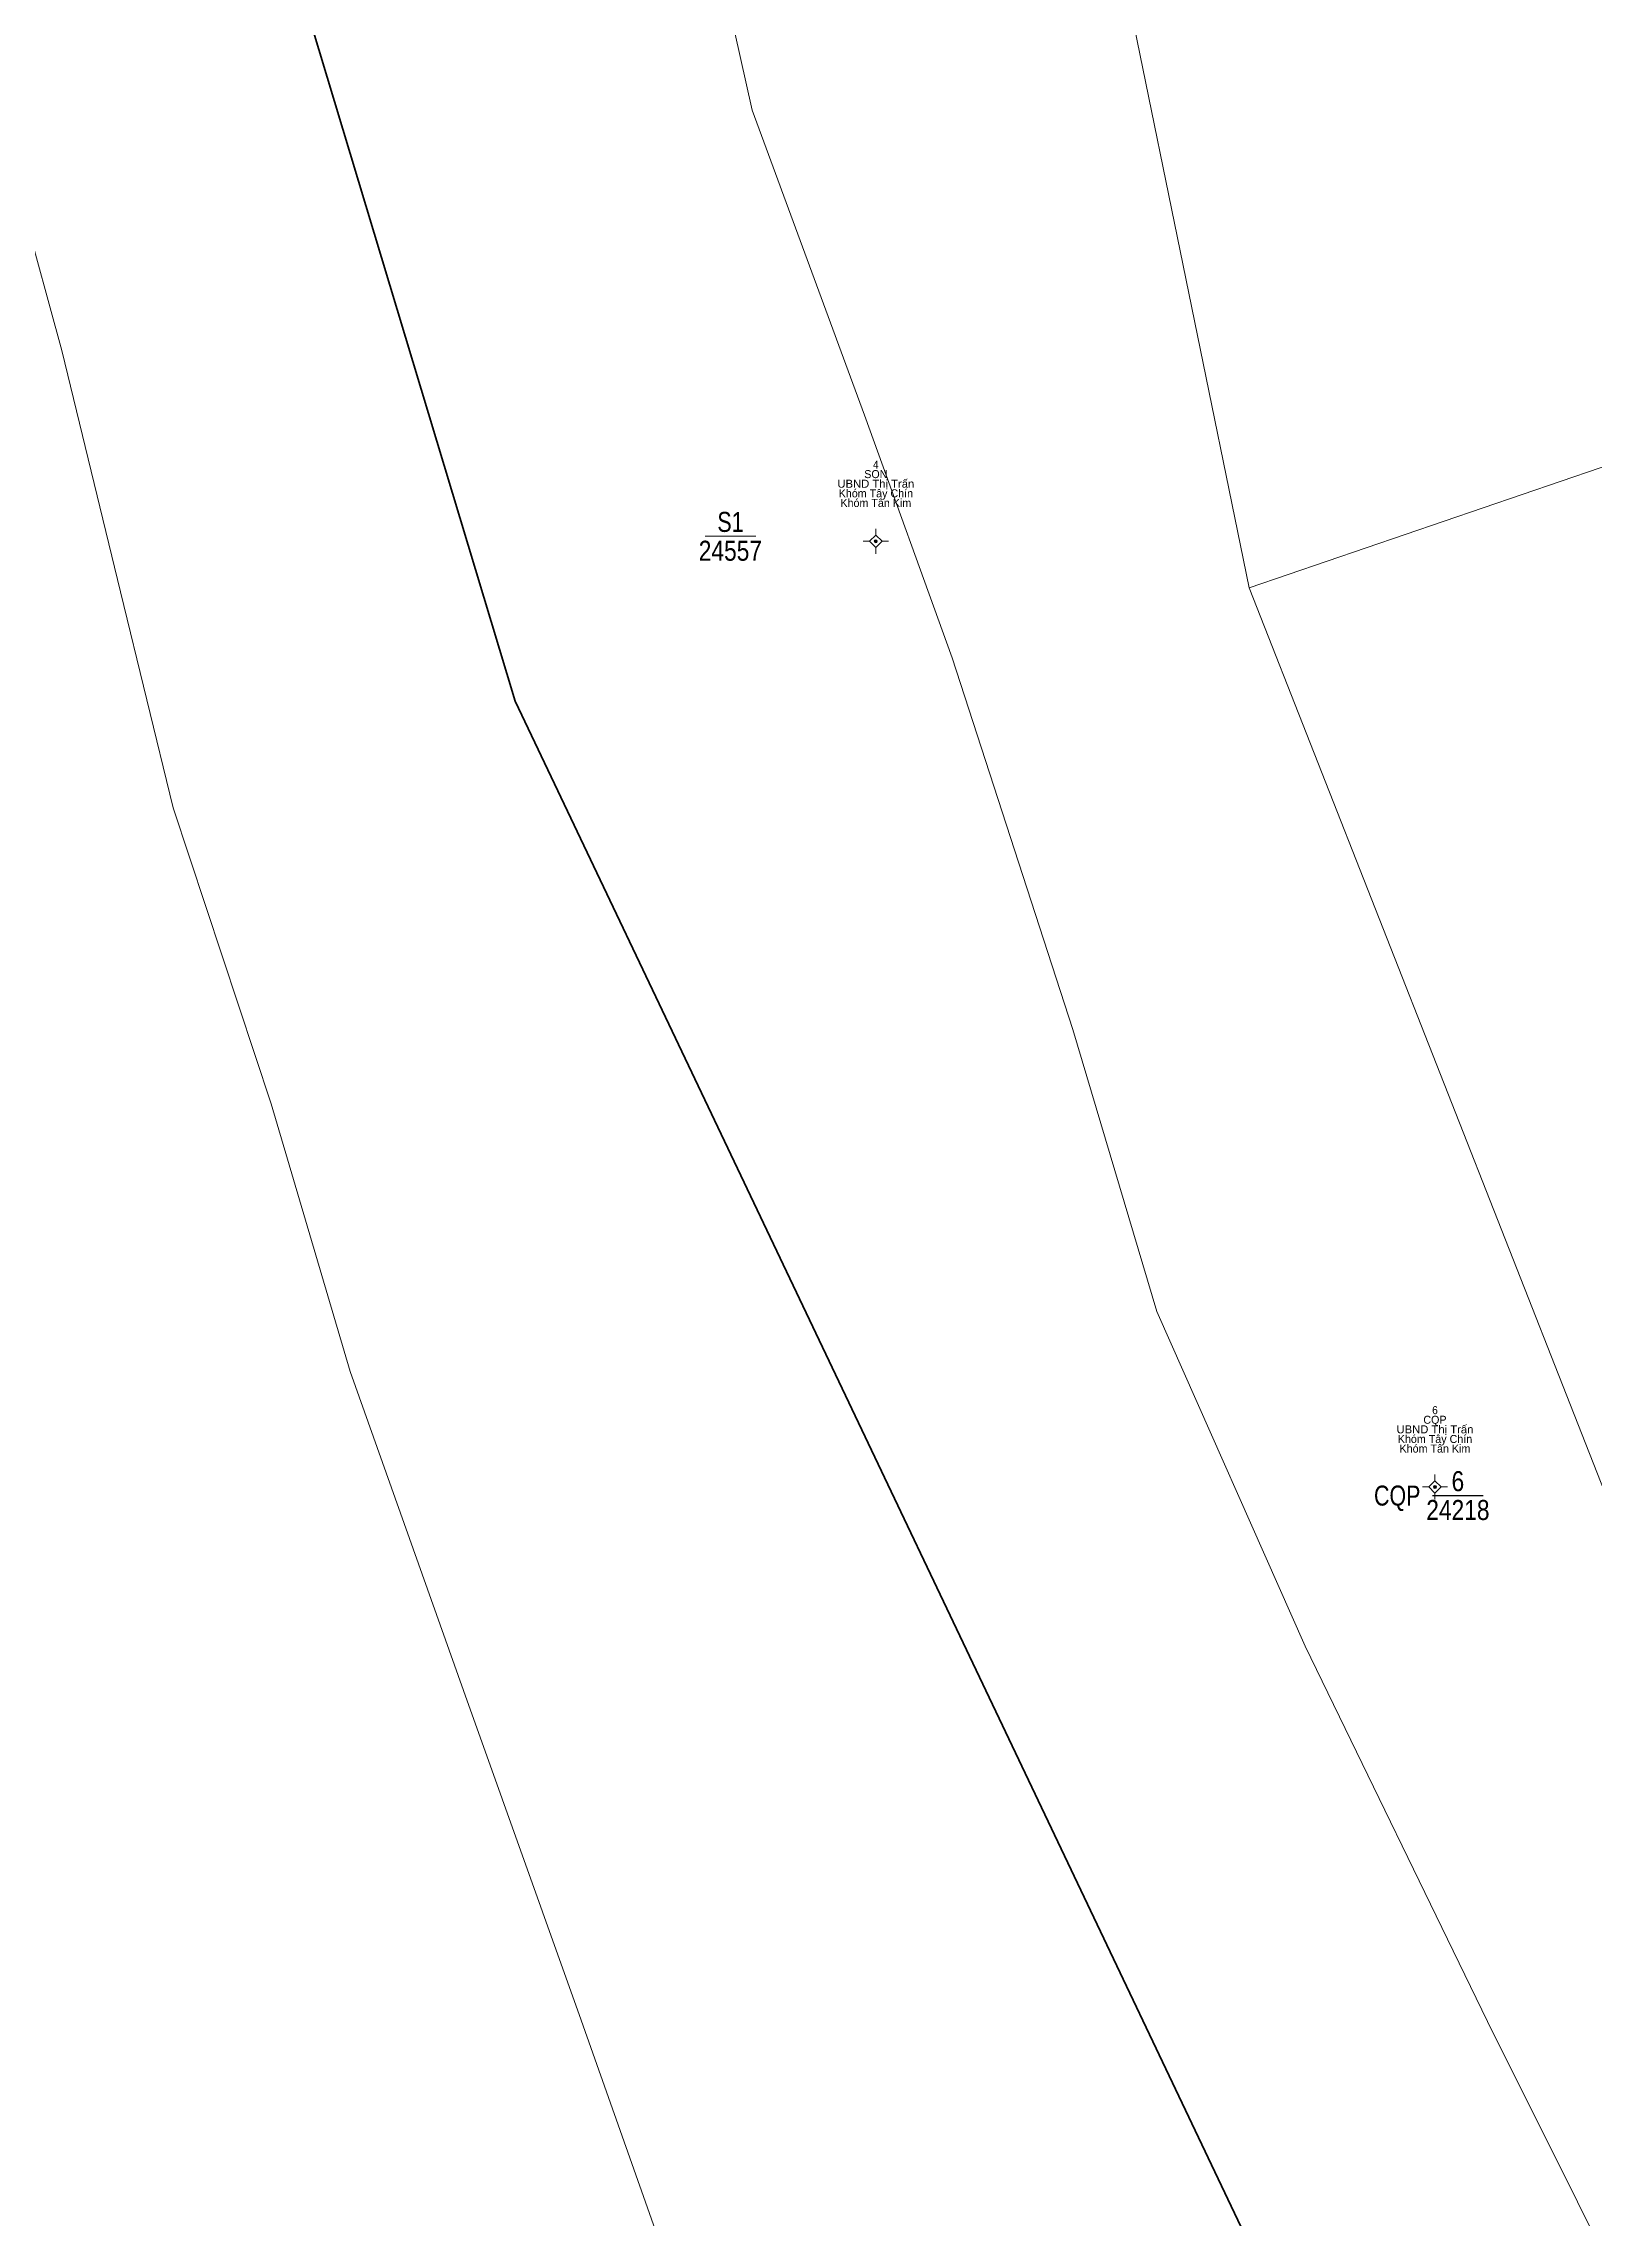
# Model space of a CAD drawing. Header units: metres. Extents: x 535042 to 535574, y 1836400 to 1837100.
# Drawn here: x 535201.3 to 535356.2, y 1836533.4 to 1836750.7 of the extents above; entities that cross this region are included whole.
import ezdxf
from ezdxf.enums import TextEntityAlignment as Align

# ---------------------------------------------------------------- set-up
doc = ezdxf.new("R2010")
doc.units = ezdxf.units.M
doc.header["$LTSCALE"] = 0.32
for name, color, linetype, lineweight in [('10', 7, 'Continuous', 13), ('11', 7, 'Continuous', 13), ('13', 7, 'Continuous', 25), ('31', 7, 'Continuous', 13), ('40', 7, 'Continuous', 13), ('54', 7, 'Continuous', 35)]:
    doc.layers.add(name, color=color, linetype=linetype, lineweight=lineweight)
doc.layers.add('15', color=7, linetype='Continuous')

msp = doc.modelspace()

# ---------------------------------------------------------------- hatches: boundary and pattern name
at = {"layer": '11'}
for points in [[(535284.6398, 1836700.95, 1), (535284.3398, 1836700.95, 1)], [(535340.5098, 1836606.41, 1), (535340.2098, 1836606.41, 1)]]:
    msp.add_hatch(color=256, dxfattribs=at).paths.add_polyline_path(points)

# ---------------------------------------------------------------- linework, layer by layer
at = {"layer": '10'}
for p, q in [((535321.81, 1836696.29), (535284.05, 1836880.81)), ((535458.41, 1836743.1), (535321.81, 1836696.29)), ((535321.81, 1836696.29), (535385.62, 1836533.8))]:
    msp.add_line(p, q, dxfattribs=at)
at = {"layer": '11'}
for p, q in [((535283.86, 1836700.95), (535283.24, 1836700.95)), ((535284.49, 1836702.2), (535284.49, 1836701.58)), ((535284.49, 1836700.32), (535284.49, 1836699.7)), ((535285.74, 1836700.95), (535285.12, 1836700.95)), ((535340.36, 1836607.66), (535340.36, 1836607.04)), ((535339.74, 1836606.41), (535339.11, 1836606.41)), ((535340.36, 1836605.78), (535340.36, 1836605.16)), ((535341.61, 1836606.41), (535340.98, 1836606.41))]:
    msp.add_line(p, q, dxfattribs=at)
for points in [[(535284.49, 1836701.58), (535283.86, 1836700.95), (535284.49, 1836700.32), (535285.12, 1836700.95)], [(535340.36, 1836607.04), (535339.74, 1836606.41), (535340.36, 1836605.78), (535340.98, 1836606.41)]]:
    msp.add_lwpolyline(points, close=True, dxfattribs=at)
for centre in [(535284.4898, 1836700.95), (535340.3598, 1836606.41)]:
    msp.add_circle(centre, 0.15, dxfattribs=at)
at = {"layer": '13', "lineweight": 13}
msp.add_line((535267.43, 1836701.48), (535272.51, 1836701.48), dxfattribs=at)
at = {"layer": '13'}
msp.add_line((535340.13, 1836605.55), (535345.18, 1836605.55), dxfattribs=at)
at = {"layer": '31'}
for points in [[(535406.63, 1836453.53), (535390.26, 1836480.78), (535363.6, 1836516.92), (535345.62, 1836552.98), (535327.39, 1836590.51), (535312.56, 1836623.96), (535304.18, 1836652.16), (535292.13, 1836689.29), (535283.37, 1836713.56), (535272.12, 1836744.07), (535266.96, 1836767.17), (535263.45, 1836789.63), (535258.54, 1836818.48), (535251.37, 1836866.72), (535244.94, 1836901.35), (535243.08, 1836924.08), (535242.77, 1836947.08), (535243.79, 1836967.74), (535244.83, 1836984.59), (535246.9, 1837000)], [(535353.13, 1836402.82), (535345.66, 1836413.54), (535329.68, 1836437.97), (535313.1, 1836461.33), (535296.52, 1836482.1), (535280.67, 1836502.8), (535262.83, 1836531.06), (535255.04, 1836553.1), (535243.29, 1836586.07), (535231.96, 1836617.94), (535224.07, 1836644.71), (535214.29, 1836674.3), (535209, 1836695.9), (535203.14, 1836720.02), (535195.34, 1836748.54), (535189.48, 1836771.36)]]:
    msp.add_lwpolyline(points, dxfattribs=at)
at = {"layer": '40'}
msp.add_lwpolyline([(535400, 1836400), (535351.03, 1836469.24), (535248.46, 1836684.97), (535208.49, 1836817.73), (535205.19, 1837000)], dxfattribs=at)
at = {"layer": '54'}
msp.add_lwpolyline([(535400, 1836400), (535351.03, 1836469.24), (535248.46, 1836684.97), (535208.49, 1836817.73), (535205.19, 1837000)], dxfattribs=at)

# ---------------------------------------------------------------- texts
at = {"layer": '13'}
for s, width, p in [('S1', 0.8, (535269.965, 1836701.89)), ('24557', 0.85, (535269.955, 1836699.01)), ('6', 0.85, (535342.65, 1836605.99)), ('24218', 0.85, (535342.655, 1836603.11))]:
    msp.add_text(s, height=2, dxfattribs=dict(at, width=width)).set_placement(p, align=Align.CENTER)
at = {"layer": '13', "width": 0.8}
msp.add_text('CQP ', height=2, dxfattribs=at).set_placement((535339.5, 1836604.55), align=Align.RIGHT)
at = {"layer": '15'}
for s, width, p in [('4', 0.9, (535284.49, 1836708.23)), ('UBND Thị Trấn', 1.05, (535284.49, 1836706.31)), ('6', 0.95, (535340.365, 1836613.69)), ('UBND Thị Trấn', 1.05, (535340.36, 1836611.77))]:
    msp.add_text(s, height=0.8, dxfattribs=dict(at, width=width)).set_placement(p, align=Align.CENTER)
for s, p in [('SON', (535284.49, 1836707.27)), ('Khóm Tây Chín', (535284.495, 1836705.35)), ('Khóm Tân Kim', (535284.49, 1836704.39)), ('CQP', (535340.36, 1836612.73)), ('Khóm Tây Chín', (535340.365, 1836610.81)), ('Khóm Tân Kim', (535340.36, 1836609.85))]:
    msp.add_text(s, height=0.8, dxfattribs=at).set_placement(p, align=Align.CENTER)

doc.saveas('drawing.dxf')
